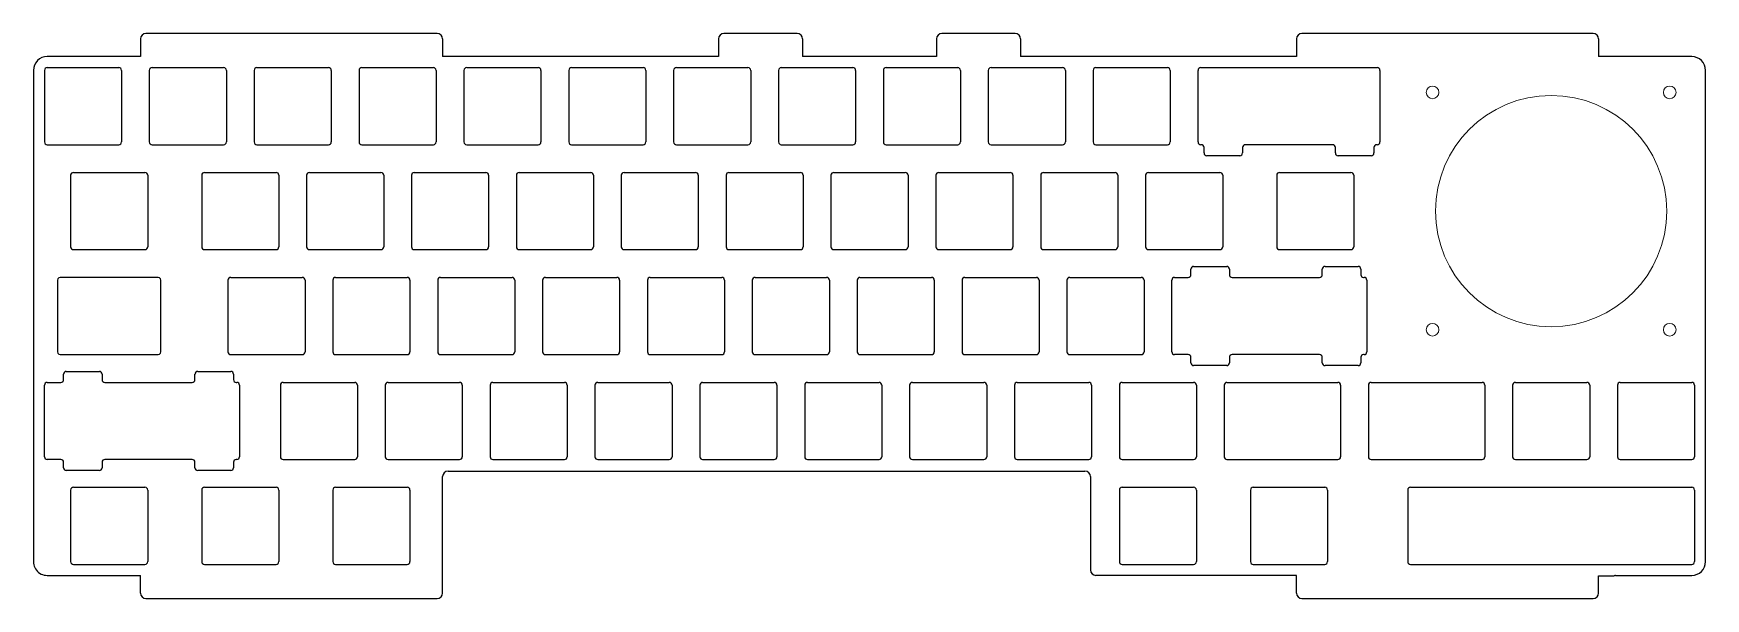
# Model space of a CAD drawing. Header units: millimetres. Extents: x 100 to 404, y 100 to 203.
import ezdxf

# ---------------------------------------------------------------- set-up
doc = ezdxf.new("R2010")
doc.units = ezdxf.units.MM
doc.layers.add('도면층2', color=3, linetype='Continuous')
doc.layers.add('레이어 1', color=4, linetype='Continuous', lineweight=0)

msp = doc.modelspace()

# ---------------------------------------------------------------- linework, layer by layer
at = {"color": 7, "linetype": 'Continuous'}
for p, q in [((119.43, 201.6), (119.43, 198.4)), ((173.33, 202.6), (120.43, 202.6)), ((174.33, 201.6), (174.33, 198.4)), ((224.43, 201.6), (224.43, 198.4)), ((238.73, 202.6), (225.43, 202.6)), ((239.73, 201.6), (239.73, 198.4)), ((264.03, 201.6), (264.03, 198.4)), ((278.33, 202.6), (265.03, 202.6)), ((279.33, 201.6), (279.33, 198.4)), ((329.43, 201.6), (329.43, 198.4)), ((383.33, 202.6), (330.43, 202.6)), ((384.33, 201.6), (384.33, 198.4)), ((119.43, 198.4), (102.5, 198.4)), ((224.43, 198.4), (174.33, 198.4)), ((264.03, 198.4), (239.73, 198.4)), ((329.43, 198.4), (279.33, 198.4)), ((401.25, 198.4), (384.33, 198.4)), ((100, 195.9), (100, 106.7)), ((403.75, 106.7), (403.75, 195.9)), ((174.33, 101), (174.33, 122.14)), ((175.33, 123.14), (291.01, 123.14)), ((100.94, 104.75), (101.42, 104.45)), ((102.5, 104.2), (119.43, 104.2)), ((119.43, 101), (119.43, 104.2)), ((329.43, 101), (329.43, 104.2)), ((384.33, 101), (384.33, 104.15)), ((384.33, 104.15), (387.16, 104.15)), ((387.38, 104.2), (401.25, 104.2)), ((120.43, 100), (173.33, 100)), ((330.43, 100), (383.33, 100))]:
    msp.add_line(p, q, dxfattribs=at)
for p, q in [((292.01, 122.14), (292.01, 105.2)), ((329.43, 104.2), (293.01, 104.2))]:
    msp.add_line(p, q)
for centre, radius, start, end in [((120.43, 201.6), 1, 90, 180), ((173.33, 201.6), 1, 0, 90), ((225.43, 201.6), 1, 90, 180), ((238.73, 201.6), 1, 0, 90), ((265.03, 201.6), 1, 90, 180), ((278.33, 201.6), 1, 0, 90), ((330.43, 201.6), 1, 90, 180), ((383.33, 201.6), 1, 0, 90), ((102.5, 195.9), 2.5, 89.9999, 180.0001), ((401.25, 195.9), 2.5, 0.0001, 89.9999), ((175.33, 122.14), 1, 90, 180), ((291.01, 122.14), 1, 0, 90), ((102.5, 106.7), 2.5, 180, 231.4285), ((401.25, 106.7), 2.5, 270, 360), ((102.5, 106.7), 2.5, 244.2857, 270), ((293.01, 105.2), 1, 180, 270), ((387.38, 103.7), 0.5, 90, 115.7827), ((120.43, 101), 1, 180, 270), ((173.33, 101), 1, 270, 0), ((330.43, 101), 1, 180, 270), ((383.33, 101), 1, 270, 0)]:
    msp.add_arc(centre, radius, start, end, dxfattribs=at)
at = {"layer": '도면층2'}
for p, q in [((102, 195.9), (102, 182.9)), ((102.5, 196.4), (115.5, 196.4)), ((116, 195.9), (116, 182.9)), ((121.05, 195.9), (121.05, 182.9)), ((121.55, 196.4), (134.55, 196.4)), ((135.05, 195.9), (135.05, 182.9)), ((140.1, 195.9), (140.1, 182.9)), ((140.6, 196.4), (153.6, 196.4)), ((154.1, 195.9), (154.1, 182.9)), ((159.15, 195.9), (159.15, 182.9)), ((159.65, 196.4), (172.65, 196.4)), ((173.15, 195.9), (173.15, 182.9)), ((178.2, 195.9), (178.2, 182.9)), ((178.7, 196.4), (191.7, 196.4)), ((192.2, 195.9), (192.2, 182.9)), ((197.25, 195.9), (197.25, 182.9)), ((197.75, 196.4), (210.75, 196.4)), ((211.25, 195.9), (211.25, 182.9)), ((216.3, 195.9), (216.3, 182.9)), ((216.8, 196.4), (229.8, 196.4)), ((230.3, 195.9), (230.3, 182.9)), ((235.35, 195.9), (235.35, 182.9)), ((235.85, 196.4), (248.85, 196.4)), ((249.35, 195.9), (249.35, 182.9)), ((254.4, 195.9), (254.4, 182.9)), ((254.9, 196.4), (267.9, 196.4)), ((268.4, 195.9), (268.4, 182.9)), ((273.45, 195.9), (273.45, 182.9)), ((273.95, 196.4), (286.95, 196.4)), ((287.45, 195.9), (287.45, 182.9)), ((292.5, 195.9), (292.5, 182.9)), ((293, 196.4), (306, 196.4)), ((306.5, 195.9), (306.5, 182.9)), ((102.5, 182.4), (115.5, 182.4)), ((121.55, 182.4), (134.55, 182.4)), ((140.6, 182.4), (153.6, 182.4)), ((159.65, 182.4), (172.65, 182.4)), ((178.7, 182.4), (191.7, 182.4)), ((197.75, 182.4), (210.75, 182.4)), ((216.8, 182.4), (229.8, 182.4)), ((235.85, 182.4), (248.85, 182.4)), ((254.9, 182.4), (267.9, 182.4)), ((273.95, 182.4), (286.95, 182.4)), ((293, 182.4), (306, 182.4)), ((106.76, 176.85), (106.76, 163.85)), ((107.26, 177.35), (120.26, 177.35)), ((120.76, 176.85), (120.76, 163.85)), ((130.58, 176.85), (130.58, 163.85)), ((131.08, 177.35), (144.08, 177.35)), ((144.58, 176.85), (144.58, 163.85)), ((149.63, 176.85), (149.63, 163.85)), ((150.13, 177.35), (163.13, 177.35)), ((163.63, 176.85), (163.63, 163.85)), ((168.68, 176.85), (168.68, 163.85)), ((169.18, 177.35), (182.18, 177.35)), ((182.68, 176.85), (182.68, 163.85)), ((187.73, 176.85), (187.73, 163.85)), ((188.23, 177.35), (201.23, 177.35)), ((201.73, 176.85), (201.73, 163.85)), ((206.78, 176.85), (206.78, 163.85)), ((207.28, 177.35), (220.28, 177.35)), ((220.78, 176.85), (220.78, 163.85)), ((225.83, 176.85), (225.83, 163.85)), ((226.33, 177.35), (239.33, 177.35)), ((239.83, 176.85), (239.83, 163.85)), ((244.88, 176.85), (244.88, 163.85)), ((245.38, 177.35), (258.38, 177.35)), ((258.88, 176.85), (258.88, 163.85)), ((263.93, 176.85), (263.93, 163.85)), ((264.43, 177.35), (277.43, 177.35)), ((277.93, 176.85), (277.93, 163.85)), ((282.98, 176.85), (282.98, 163.85)), ((283.48, 177.35), (296.48, 177.35)), ((296.98, 176.85), (296.98, 163.85)), ((302.03, 176.85), (302.03, 163.85)), ((302.53, 177.35), (315.53, 177.35)), ((316.03, 176.85), (316.03, 163.85)), ((325.84, 176.85), (325.84, 163.85)), ((326.34, 177.35), (339.34, 177.35)), ((339.84, 176.85), (339.84, 163.85)), ((107.26, 163.35), (120.26, 163.35)), ((131.08, 163.35), (144.08, 163.35)), ((150.13, 163.35), (163.13, 163.35)), ((169.18, 163.35), (182.18, 163.35)), ((188.23, 163.35), (201.23, 163.35)), ((207.28, 163.35), (220.28, 163.35)), ((226.33, 163.35), (239.33, 163.35)), ((245.38, 163.35), (258.38, 163.35)), ((264.43, 163.35), (277.43, 163.35)), ((283.48, 163.35), (296.48, 163.35)), ((302.53, 163.35), (315.53, 163.35)), ((326.34, 163.35), (339.34, 163.35)), ((135.84, 158.3), (148.84, 158.3)), ((154.89, 158.3), (167.89, 158.3)), ((173.94, 158.3), (186.94, 158.3)), ((192.99, 158.3), (205.99, 158.3)), ((212.04, 158.3), (225.04, 158.3)), ((231.09, 158.3), (244.09, 158.3)), ((250.14, 158.3), (263.14, 158.3)), ((269.19, 158.3), (282.19, 158.3)), ((288.24, 158.3), (301.24, 158.3)), ((135.34, 157.8), (135.34, 144.8)), ((149.34, 157.8), (149.34, 144.8)), ((154.39, 157.8), (154.39, 144.8)), ((168.39, 157.8), (168.39, 144.8)), ((173.44, 157.8), (173.44, 144.8)), ((187.44, 157.8), (187.44, 144.8)), ((192.49, 157.8), (192.49, 144.8)), ((206.49, 157.8), (206.49, 144.8)), ((211.54, 157.8), (211.54, 144.8)), ((225.54, 157.8), (225.54, 144.8)), ((230.59, 157.8), (230.59, 144.8)), ((244.59, 157.8), (244.59, 144.8)), ((249.64, 157.8), (249.64, 144.8)), ((263.64, 157.8), (263.64, 144.8)), ((268.69, 157.8), (268.69, 144.8)), ((282.69, 157.8), (282.69, 144.8)), ((287.74, 157.8), (287.74, 144.8)), ((301.74, 157.8), (301.74, 144.8)), ((135.84, 144.3), (148.84, 144.3)), ((154.89, 144.3), (167.89, 144.3)), ((173.94, 144.3), (186.94, 144.3)), ((192.99, 144.3), (205.99, 144.3)), ((212.04, 144.3), (225.04, 144.3)), ((231.09, 144.3), (244.09, 144.3)), ((250.14, 144.3), (263.14, 144.3)), ((269.19, 144.3), (282.19, 144.3)), ((288.24, 144.3), (301.24, 144.3)), ((144.86, 138.75), (144.86, 125.75)), ((145.36, 139.25), (158.36, 139.25)), ((158.86, 138.75), (158.86, 125.75)), ((163.91, 138.75), (163.91, 125.75)), ((164.41, 139.25), (177.41, 139.25)), ((177.91, 138.75), (177.91, 125.75)), ((182.96, 138.75), (182.96, 125.75)), ((183.46, 139.25), (196.46, 139.25)), ((196.96, 138.75), (196.96, 125.75)), ((202.01, 138.75), (202.01, 125.75)), ((202.51, 139.25), (215.51, 139.25)), ((216.01, 138.75), (216.01, 125.75)), ((221.06, 138.75), (221.06, 125.75)), ((221.56, 139.25), (234.56, 139.25)), ((235.06, 138.75), (235.06, 125.75)), ((240.11, 138.75), (240.11, 125.75)), ((240.61, 139.25), (253.61, 139.25)), ((254.11, 138.75), (254.11, 125.75)), ((259.16, 138.75), (259.16, 125.75)), ((259.66, 139.25), (272.66, 139.25)), ((273.16, 138.75), (273.16, 125.75)), ((278.21, 138.75), (278.21, 125.75)), ((278.71, 139.25), (291.71, 139.25)), ((292.21, 138.75), (292.21, 125.75)), ((297.26, 138.75), (297.26, 125.75)), ((297.76, 139.25), (310.76, 139.25)), ((311.26, 138.75), (311.26, 125.75)), ((316.31, 138.75), (316.31, 125.75)), ((316.81, 139.25), (336.96, 139.25)), ((337.46, 138.75), (337.46, 125.75)), ((342.51, 138.75), (342.51, 125.75)), ((343.01, 139.25), (363.15, 139.25)), ((363.65, 138.75), (363.65, 125.75)), ((368.7, 138.75), (368.7, 125.75)), ((369.2, 139.25), (382.2, 139.25)), ((382.7, 138.75), (382.7, 125.75)), ((387.75, 138.75), (387.75, 125.75)), ((388.25, 139.25), (401.25, 139.25)), ((401.75, 138.75), (401.75, 125.75)), ((145.36, 125.25), (158.36, 125.25)), ((164.41, 125.25), (177.41, 125.25)), ((183.46, 125.25), (196.46, 125.25)), ((202.51, 125.25), (215.51, 125.25)), ((221.56, 125.25), (234.56, 125.25)), ((240.61, 125.25), (253.61, 125.25)), ((259.66, 125.25), (272.66, 125.25)), ((278.71, 125.25), (291.71, 125.25)), ((297.76, 125.25), (310.76, 125.25)), ((316.81, 125.25), (336.96, 125.25)), ((343.01, 125.25), (363.15, 125.25)), ((369.2, 125.25), (382.2, 125.25)), ((388.25, 125.25), (401.25, 125.25)), ((106.76, 119.7), (106.76, 106.7)), ((107.26, 120.2), (120.26, 120.2)), ((120.76, 119.7), (120.76, 106.7)), ((130.58, 119.7), (130.58, 106.7)), ((131.08, 120.2), (144.08, 120.2)), ((144.58, 119.7), (144.58, 106.7)), ((154.39, 119.7), (154.39, 106.7)), ((154.89, 120.2), (167.89, 120.2)), ((168.39, 119.7), (168.39, 106.7)), ((297.26, 119.7), (297.26, 106.7)), ((297.76, 120.2), (310.76, 120.2)), ((311.26, 119.7), (311.26, 106.7)), ((321.08, 119.7), (321.08, 106.7)), ((321.58, 120.2), (334.58, 120.2)), ((335.08, 119.7), (335.08, 106.7)), ((349.65, 119.7), (349.65, 106.7)), ((350.15, 120.2), (363.15, 120.2)), ((363.15, 120.2), (367.91, 120.2)), ((367.91, 120.2), (383.49, 120.2)), ((383.49, 120.2), (388.25, 120.2)), ((388.25, 120.2), (401.25, 120.2)), ((401.75, 119.7), (401.75, 106.7)), ((107.26, 106.2), (120.26, 106.2)), ((131.08, 106.2), (144.08, 106.2)), ((154.89, 106.2), (167.89, 106.2)), ((297.76, 106.2), (310.76, 106.2)), ((321.58, 106.2), (334.58, 106.2)), ((350.15, 106.2), (363.15, 106.2)), ((363.15, 106.2), (367.91, 106.2)), ((367.91, 106.2), (383.49, 106.2)), ((383.49, 106.2), (388.25, 106.2)), ((388.25, 106.2), (401.25, 106.2))]:
    msp.add_line(p, q, dxfattribs=at)
at = {"layer": '도면층2', "linetype": 'Continuous'}
for p, q in [((311.55, 182.9), (311.55, 195.9)), ((312.05, 196.4), (344.1, 196.4)), ((344.6, 195.9), (344.6, 182.9)), ((312.14, 182.4), (312.05, 182.4)), ((336.01, 182.4), (320.14, 182.4)), ((344.1, 182.4), (344.01, 182.4)), ((312.64, 180.9), (312.64, 181.9)), ((319.14, 180.4), (313.14, 180.4)), ((319.64, 181.9), (319.64, 180.9)), ((336.51, 180.9), (336.51, 181.9)), ((343.01, 180.4), (337.01, 180.4)), ((343.51, 181.9), (343.51, 180.9)), ((104.45, 158.05), (104.38, 157.8)), ((104.63, 158.23), (104.45, 158.05)), ((104.88, 158.3), (104.63, 158.23)), ((122.64, 158.3), (104.88, 158.3)), ((122.89, 158.23), (122.64, 158.3)), ((123.08, 158.05), (122.89, 158.23)), ((123.14, 157.8), (123.08, 158.05)), ((307.29, 158.3), (309.76, 158.3)), ((310.26, 158.8), (310.26, 159.8)), ((310.76, 160.3), (316.76, 160.3)), ((317.26, 159.8), (317.26, 158.8)), ((317.76, 158.3), (333.63, 158.3)), ((334.13, 158.75), (334.13, 159.8)), ((334.63, 160.3), (340.63, 160.3)), ((341.13, 159.8), (341.13, 158.8)), ((341.63, 158.3), (341.72, 158.3)), ((104.38, 157.8), (104.38, 144.8)), ((123.14, 144.8), (123.14, 157.8)), ((306.79, 144.8), (306.79, 157.8)), ((342.22, 157.8), (342.22, 144.8)), ((104.38, 144.8), (104.45, 144.55)), ((104.45, 144.55), (104.63, 144.37)), ((104.63, 144.37), (104.88, 144.3)), ((104.88, 144.3), (122.64, 144.3)), ((122.64, 144.3), (122.89, 144.37)), ((122.89, 144.37), (123.08, 144.55)), ((123.08, 144.55), (123.14, 144.8)), ((309.76, 144.3), (307.29, 144.3)), ((310.26, 142.8), (310.26, 143.8)), ((317.26, 143.8), (317.26, 142.8)), ((333.63, 144.3), (317.76, 144.3)), ((334.13, 142.8), (334.13, 143.8)), ((341.13, 143.8), (341.13, 142.8)), ((341.72, 144.3), (341.63, 144.3)), ((105.47, 139.75), (105.47, 140.75)), ((105.97, 141.25), (111.97, 141.25)), ((112.47, 140.75), (112.47, 139.75)), ((129.34, 139.7), (129.34, 140.75)), ((129.84, 141.25), (135.84, 141.25)), ((136.34, 140.75), (136.34, 139.75)), ((316.76, 142.3), (310.76, 142.3)), ((340.63, 142.3), (334.63, 142.3)), ((102, 125.75), (102, 138.75)), ((102.5, 139.25), (104.97, 139.25)), ((112.97, 139.25), (128.84, 139.25)), ((136.84, 139.25), (136.93, 139.25)), ((137.43, 138.75), (137.43, 125.75)), ((104.97, 125.25), (102.5, 125.25)), ((105.47, 123.75), (105.47, 124.75)), ((112.47, 124.75), (112.47, 123.75)), ((128.84, 125.25), (112.97, 125.25)), ((129.34, 123.75), (129.34, 124.75)), ((136.34, 124.75), (136.34, 123.75)), ((136.93, 125.25), (136.84, 125.25)), ((111.97, 123.25), (105.97, 123.25)), ((135.84, 123.25), (129.84, 123.25))]:
    msp.add_line(p, q, dxfattribs=at)
at = {"layer": '도면층2'}
for centre, start, end in [((102.5, 195.9), 90, 180), ((115.5, 195.9), 0, 90), ((121.55, 195.9), 90, 180), ((134.55, 195.9), 0, 90), ((140.6, 195.9), 90, 180), ((153.6, 195.9), 0, 90), ((159.65, 195.9), 90, 180), ((172.65, 195.9), 0, 90), ((178.7, 195.9), 90, 180), ((191.7, 195.9), 0, 90), ((197.75, 195.9), 90, 180), ((210.75, 195.9), 0, 90), ((216.8, 195.9), 90, 180), ((229.8, 195.9), 0, 90), ((235.85, 195.9), 90, 180), ((248.85, 195.9), 0, 90), ((254.9, 195.9), 90, 180), ((267.9, 195.9), 0, 90), ((273.95, 195.9), 90, 180), ((286.95, 195.9), 0, 90), ((293, 195.9), 90, 180), ((306, 195.9), 0, 90), ((102.5, 182.9), 180, 270), ((115.5, 182.9), 270, 0), ((121.55, 182.9), 180, 270), ((134.55, 182.9), 270, 0), ((140.6, 182.9), 180, 270), ((153.6, 182.9), 270, 0), ((159.65, 182.9), 180, 270), ((172.65, 182.9), 270, 0), ((178.7, 182.9), 180, 270), ((191.7, 182.9), 270, 0), ((197.75, 182.9), 180, 270), ((210.75, 182.9), 270, 0), ((216.8, 182.9), 180, 270), ((229.8, 182.9), 270, 0), ((235.85, 182.9), 180, 270), ((248.85, 182.9), 270, 0), ((254.9, 182.9), 180, 270), ((267.9, 182.9), 270, 0), ((273.95, 182.9), 180, 270), ((286.95, 182.9), 270, 0), ((293, 182.9), 180, 270), ((306, 182.9), 270, 0), ((107.26, 176.85), 90, 180), ((120.26, 176.85), 0, 90), ((131.08, 176.85), 90, 180), ((144.08, 176.85), 0, 90), ((150.13, 176.85), 90, 180), ((163.13, 176.85), 0, 90), ((169.18, 176.85), 90, 180), ((182.18, 176.85), 0, 90), ((188.23, 176.85), 90, 180), ((201.23, 176.85), 0, 90), ((207.28, 176.85), 90, 180), ((220.28, 176.85), 0, 90), ((226.33, 176.85), 90, 180), ((239.33, 176.85), 0, 90), ((245.38, 176.85), 90, 180), ((258.38, 176.85), 0, 90), ((264.43, 176.85), 90, 180), ((277.43, 176.85), 0, 90), ((283.48, 176.85), 90, 180), ((296.48, 176.85), 0, 90), ((302.53, 176.85), 90, 180), ((315.53, 176.85), 0, 90), ((326.34, 176.85), 90, 180), ((339.34, 176.85), 0, 90), ((107.26, 163.85), 180, 270), ((120.26, 163.85), 270, 0), ((131.08, 163.85), 180, 270), ((144.08, 163.85), 270, 0), ((150.13, 163.85), 180, 270), ((163.13, 163.85), 270, 0), ((169.18, 163.85), 180, 270), ((182.18, 163.85), 270, 0), ((188.23, 163.85), 180, 270), ((201.23, 163.85), 270, 0), ((207.28, 163.85), 180, 270), ((220.28, 163.85), 270, 0), ((226.33, 163.85), 180, 270), ((239.33, 163.85), 270, 0), ((245.38, 163.85), 180, 270), ((258.38, 163.85), 270, 0), ((264.43, 163.85), 180, 270), ((277.43, 163.85), 270, 0), ((283.48, 163.85), 180, 270), ((296.48, 163.85), 270, 0), ((302.53, 163.85), 180, 270), ((315.53, 163.85), 270, 0), ((326.34, 163.85), 180, 270), ((339.34, 163.85), 270, 0), ((135.84, 157.8), 90, 180), ((148.84, 157.8), 0, 90), ((154.89, 157.8), 90, 180), ((167.89, 157.8), 0, 90), ((173.94, 157.8), 90, 180), ((186.94, 157.8), 0, 90), ((192.99, 157.8), 90, 180), ((205.99, 157.8), 0, 90), ((212.04, 157.8), 90, 180), ((225.04, 157.8), 0, 90), ((231.09, 157.8), 90, 180), ((244.09, 157.8), 0, 90), ((250.14, 157.8), 90, 180), ((263.14, 157.8), 0, 90), ((269.19, 157.8), 90, 180), ((282.19, 157.8), 0, 90), ((288.24, 157.8), 90, 180), ((301.24, 157.8), 0, 90), ((135.84, 144.8), 180, 270), ((148.84, 144.8), 270, 0), ((154.89, 144.8), 180, 270), ((167.89, 144.8), 270, 0), ((173.94, 144.8), 180, 270), ((186.94, 144.8), 270, 0), ((192.99, 144.8), 180, 270), ((205.99, 144.8), 270, 0), ((212.04, 144.8), 180, 270), ((225.04, 144.8), 270, 0), ((231.09, 144.8), 180, 270), ((244.09, 144.8), 270, 0), ((250.14, 144.8), 180, 270), ((263.14, 144.8), 270, 0), ((269.19, 144.8), 180, 270), ((282.19, 144.8), 270, 0), ((288.24, 144.8), 180, 270), ((301.24, 144.8), 270, 0), ((145.36, 138.75), 90, 180), ((158.36, 138.75), 0, 90), ((164.41, 138.75), 90, 180), ((177.41, 138.75), 0, 90), ((183.46, 138.75), 90, 180), ((196.46, 138.75), 0, 90), ((202.51, 138.75), 90, 180), ((215.51, 138.75), 0, 90), ((221.56, 138.75), 90, 180), ((234.56, 138.75), 0, 90), ((240.61, 138.75), 90, 180), ((253.61, 138.75), 0, 90), ((259.66, 138.75), 90, 180), ((272.66, 138.75), 0, 90), ((278.71, 138.75), 90, 180), ((291.71, 138.75), 0, 90), ((297.76, 138.75), 90, 180), ((310.76, 138.75), 0, 90), ((316.81, 138.75), 90, 180), ((336.96, 138.75), 0, 90), ((343.01, 138.75), 90, 180), ((363.15, 138.75), 0, 90), ((369.2, 138.75), 90, 180), ((382.2, 138.75), 0, 90), ((388.25, 138.75), 90, 180), ((401.25, 138.75), 0, 90), ((145.36, 125.75), 180, 270), ((158.36, 125.75), 270, 0), ((164.41, 125.75), 180, 270), ((177.41, 125.75), 270, 0), ((183.46, 125.75), 180, 270), ((196.46, 125.75), 270, 0), ((202.51, 125.75), 180, 270), ((215.51, 125.75), 270, 0), ((221.56, 125.75), 180, 270), ((234.56, 125.75), 270, 0), ((240.61, 125.75), 180, 270), ((253.61, 125.75), 270, 0), ((259.66, 125.75), 180, 270), ((272.66, 125.75), 270, 0), ((278.71, 125.75), 180, 270), ((291.71, 125.75), 270, 0), ((297.76, 125.75), 180, 270), ((310.76, 125.75), 270, 0), ((316.81, 125.75), 180, 270), ((336.96, 125.75), 270, 0), ((343.01, 125.75), 180, 270), ((363.15, 125.75), 270, 0), ((369.2, 125.75), 180, 270), ((382.2, 125.75), 270, 0), ((388.25, 125.75), 180, 270), ((401.25, 125.75), 270, 0), ((107.26, 119.7), 90, 180), ((120.26, 119.7), 0, 90), ((131.08, 119.7), 90, 180), ((144.08, 119.7), 0, 90), ((154.89, 119.7), 90, 180), ((167.89, 119.7), 0, 90), ((297.76, 119.7), 90, 180), ((310.76, 119.7), 0, 90), ((321.58, 119.7), 90, 180), ((334.58, 119.7), 0, 90), ((350.15, 119.7), 90, 180), ((401.25, 119.7), 0, 90), ((107.26, 106.7), 180, 270), ((120.26, 106.7), 270, 0), ((131.08, 106.7), 180, 270), ((144.08, 106.7), 270, 0), ((154.89, 106.7), 180, 270), ((167.89, 106.7), 270, 0), ((297.76, 106.7), 180, 270), ((310.76, 106.7), 270, 0), ((321.58, 106.7), 180, 270), ((334.58, 106.7), 270, 0), ((350.15, 106.7), 180, 270), ((401.25, 106.7), 270, 0)]:
    msp.add_arc(centre, 0.5, start, end, dxfattribs=at)
at = {"layer": '도면층2', "linetype": 'Continuous'}
for centre, radius, start, end in [((312.05, 195.9), 0.5, 90, 180), ((344.1, 195.9), 0.5, 0, 90), ((312.05, 182.9), 0.5, 180, 270), ((312.14, 181.9), 0.5, 0, 90), ((320.14, 181.9), 0.5, 90, 180), ((336.01, 181.9), 0.5, 360, 90), ((344.01, 181.9), 0.5, 90, 180), ((344.1, 182.9), 0.5, 270, 0), ((313.14, 180.9), 0.5, 180, 270), ((319.14, 180.9), 0.5, 270, 0), ((337.01, 180.9), 0.5, 180, 270), ((343.01, 180.9), 0.5, 270, 0), ((307.29, 157.8), 0.5, 90, 180), ((309.76, 158.8), 0.5, 270, 360), ((310.76, 159.8), 0.5, 90, 180), ((316.76, 159.8), 0.5, 360, 90), ((317.76, 158.8), 0.5, 180, 270), ((333.63, 158.8), 0.5, 270, 360), ((334.63, 159.8), 0.501, 90.121, 179.879), ((340.63, 159.8), 0.5, 360, 90), ((341.63, 158.8), 0.5, 180, 270), ((341.72, 157.8), 0.5, 0, 90), ((307.29, 144.8), 0.5, 180, 270), ((309.76, 143.8), 0.5, 0, 90), ((310.76, 142.8), 0.5, 180, 270), ((316.76, 142.8), 0.5, 270, 0), ((317.76, 143.8), 0.5, 90, 180), ((333.63, 143.8), 0.5, 360, 90), ((334.63, 142.8), 0.5, 180, 270), ((340.63, 142.8), 0.5, 270, 0), ((341.63, 143.8), 0.5, 90, 180), ((341.72, 144.8), 0.5, 270, 0), ((104.97, 139.75), 0.5, 270, 360), ((105.97, 140.75), 0.5, 90, 180), ((111.97, 140.75), 0.5, 360, 90), ((112.97, 139.75), 0.5, 180, 270), ((128.84, 139.75), 0.5, 270, 360), ((129.85, 140.75), 0.501, 90.121, 179.879), ((135.84, 140.75), 0.5, 360, 90), ((136.84, 139.75), 0.5, 180, 270), ((102.5, 138.75), 0.5, 90, 180), ((136.93, 138.75), 0.5, 0, 90), ((102.5, 125.75), 0.5, 180, 270), ((104.97, 124.75), 0.5, 0, 90), ((112.97, 124.75), 0.5, 90, 180), ((128.84, 124.75), 0.5, 360, 90), ((136.84, 124.75), 0.5, 90, 180), ((136.93, 125.75), 0.5, 270, 0), ((105.97, 123.75), 0.5, 180, 270), ((111.97, 123.75), 0.5, 270, 0), ((129.84, 123.75), 0.5, 180, 270), ((135.84, 123.75), 0.5, 270, 0)]:
    msp.add_arc(centre, radius, start, end, dxfattribs=at)
at = {"layer": '레이어 1', "lineweight": 9}
for centre, radius in [((354.15, 191.9), 1.15), ((397.25, 191.9), 1.15), ((375.7, 170.35), 21), ((354.15, 148.8), 1.15), ((397.25, 148.8), 1.15)]:
    msp.add_circle(centre, radius, dxfattribs=at)

doc.saveas('drawing.dxf')
